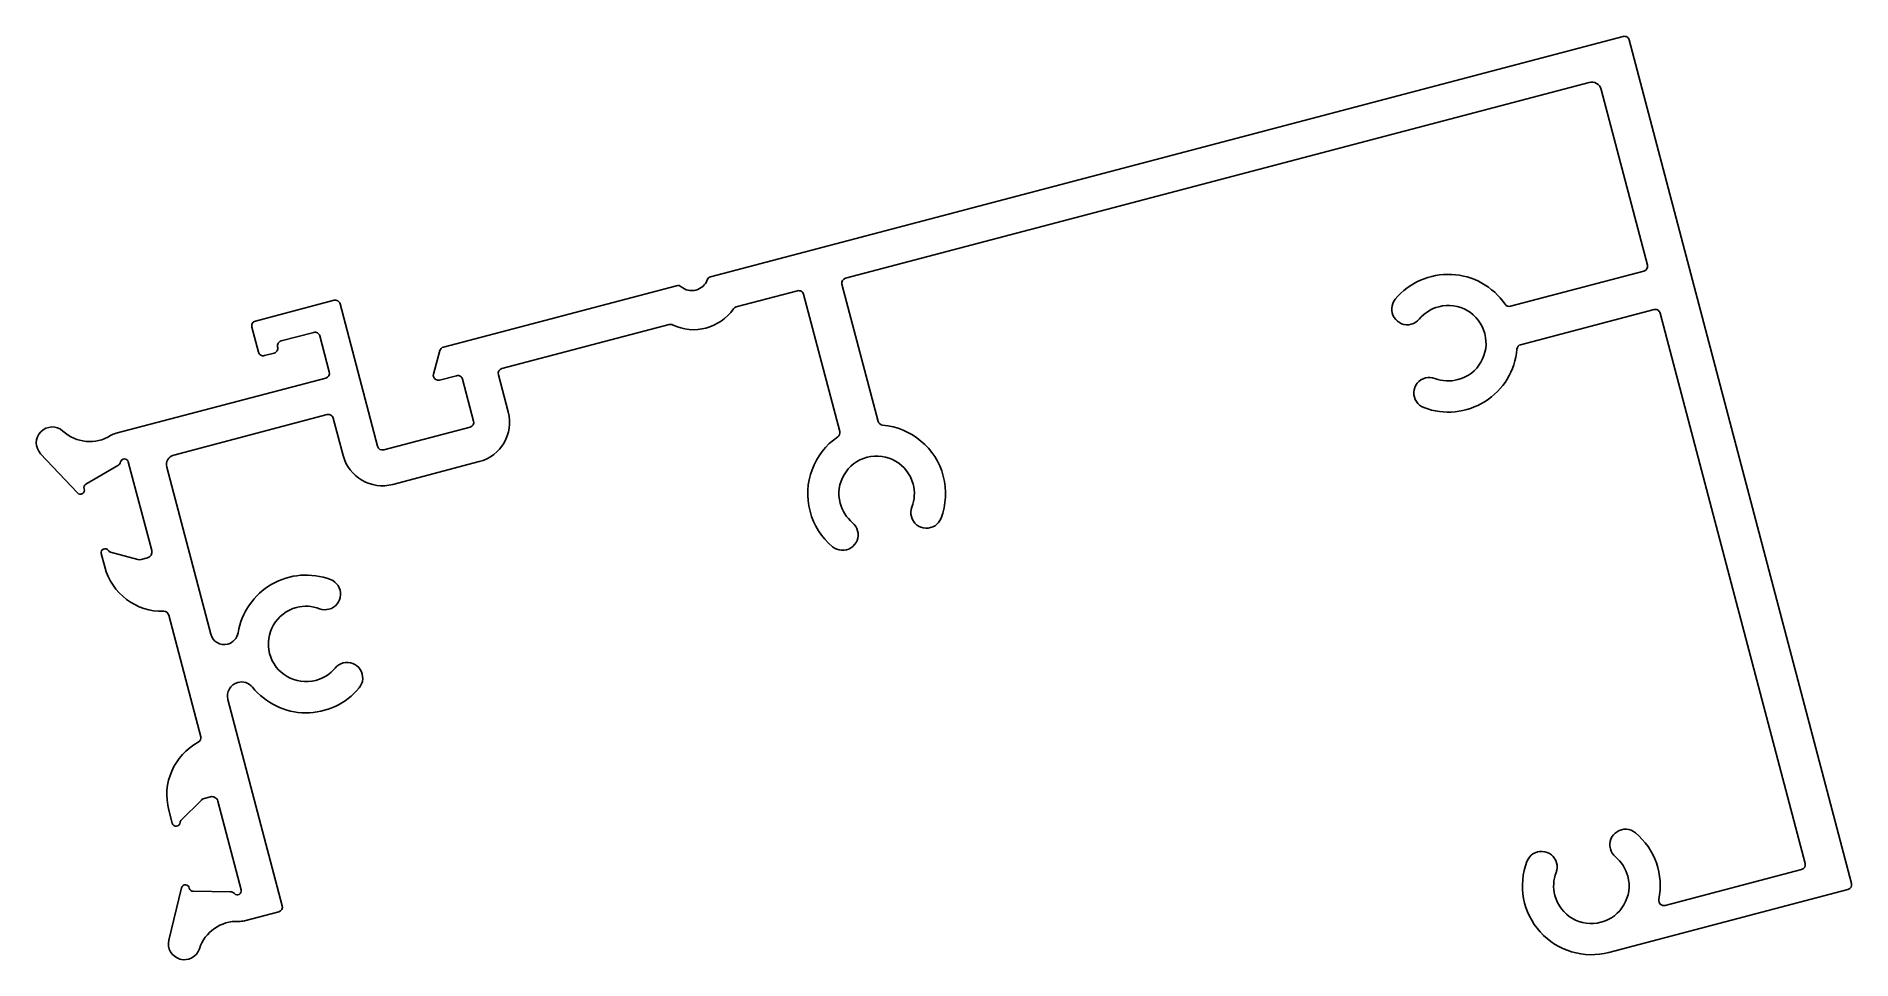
# Model space of a CAD drawing. Header units: inches. Extents: x -42.4 to 49, y -0.3 to 46.2.
import ezdxf

# ---------------------------------------------------------------- set-up
doc = ezdxf.new("R2010")
doc.units = ezdxf.units.IN
doc.header["$MEASUREMENT"] = 0
doc.layers.add('1', color=7, linetype='Continuous')
doc.layers.add('CLIP', color=7, linetype='Continuous')

msp = doc.modelspace()

# ---------------------------------------------------------------- linework, layer by layer
at = {"layer": '1', "color": 7, "linetype": 'Continuous'}
for centre, radius, start, end in [((-8.376, 33.853), 0.254, 104.76, 160.23634), ((-10.088, 33.402), 0.254, 49.28366, 104.76), ((-20.614, 26.764), 2.05, 284.76, 14.76), ((-24.965, 25.617), 2.05, 194.76, 284.76), ((-32.931, 16.275), 0.707, 194.76, 284.76), ((-32.931, 16.275), 0.707, 284.76, 350.63484), ((-32.061, 12.973), 0.707, 104.76, 194.76), ((-32.061, 12.973), 0.707, 38.885, 104.76)]:
    msp.add_arc(centre, radius, start, end, dxfattribs=at)
at = {"layer": 'CLIP', "color": 7, "linetype": 'Continuous'}
for p, q in [((37.511, 46.205), (-8.441, 34.098)), ((49.012, 3.531), (37.816, 46.027)), ((-1.648, 34.027), (35.794, 43.891)), ((36.405, 43.535), (38.737, 34.684)), ((38.558, 34.378), (31.842, 32.609)), ((-27.404, 32.91), (-31.364, 31.867)), ((-10.152, 33.647), (-21.895, 30.554)), ((-7.147, 32.578), (-4.066, 33.39)), ((-3.76, 33.212), (-1.939, 26.298)), ((-0.005, 26.807), (-1.826, 33.721)), ((-25.207, 25.553), (-27.098, 32.732)), ((-7.288, 32.479), (-7.288, 32.479)), ((32.351, 30.675), (39.068, 32.444)), ((39.373, 32.266), (43.123, 18.035)), ((-31.542, 31.561), (-31.211, 30.304)), ((-30.065, 30.864), (-28.426, 31.296)), ((-28.121, 31.118), (-27.641, 29.298)), ((-18.948, 29.469), (-10.529, 31.687)), ((-30.905, 30.126), (-30.422, 30.253)), ((-22.072, 30.378), (-22.395, 29.193)), ((-27.82, 28.993), (-38.381, 26.21)), ((-22.09, 28.886), (-21.233, 29.112)), ((-20.927, 28.934), (-20.372, 26.827)), ((-18.631, 27.286), (-19.126, 29.163)), ((-35.474, 25.115), (-27.748, 27.15)), ((-27.442, 26.972), (-26.948, 25.095)), ((-20.55, 26.522), (-24.902, 25.375)), ((-42.179, 25.179), (-40.323, 23.203)), ((-37.762, 24.772), (-36.584, 20.298)), ((-24.443, 23.635), (-20.092, 24.781)), ((-39.9, 23.646), (-38.291, 24.579)), ((-33.615, 16.095), (-35.83, 24.504)), ((-39.128, 20.145), (-38.952, 19.475)), ((-37.275, 19.847), (-38.654, 20.223)), ((-36.797, 19.932), (-37.12, 19.846)), ((43.123, 18.035), (46.678, 4.54)), ((-35.977, 17.24), (-35.977, 17.24)), ((-35.729, 17.054), (-34.114, 10.923)), ((-30.009, 2.408), (-32.745, 12.793)), ((-35.097, 6.724), (-34.083, 7.73)), ((-33.948, 7.807), (-33.625, 7.892)), ((-33.259, 7.679), (-32.08, 3.205)), ((-35.725, 7.228), (-35.549, 6.558)), ((46.5, 4.234), (39.62, 2.422)), ((-35.081, 3.309), (-35.722, 0.674)), ((-32.635, 3.112), (-34.495, 3.131)), ((36.796, 0.054), (48.834, 3.226)), ((-31.909, 1.648), (-30.187, 2.102))]:
    msp.add_line(p, q, dxfattribs=at)
for centre, radius, start, end in [((37.575, 45.963), 0.25, 14.76, 104.76), ((35.921, 43.408), 0.5, 14.76, 104.76), ((-9.387, 34.216), 0.82, 229.28366, 340.23634), ((-1.585, 33.785), 0.25, 104.76, 194.76), ((28.708, 30.749), 3.47, 34.39459, 140.29309), ((38.495, 34.62), 0.25, 284.76, 14.76), ((-27.34, 32.668), 0.25, 14.75996, 104.76004), ((-4.002, 33.148), 0.25, 14.76, 104.76), ((26.643, 32.464), 0.785, 140.29306, 284.76), ((-9.298, 33.88), 2.45, 244.38621, 325.13379), ((-7.083, 32.336), 0.25, 104.76, 145.13379), ((28.708, 30.749), 1.9, 104.76, 140.29306), ((28.708, 30.749), 1.9, 284.76, 104.76), ((31.778, 32.851), 0.25, 214.39459, 284.76), ((39.132, 32.203), 0.25, 14.76, 104.76), ((-31.3, 31.625), 0.25, 104.75996, 194.76004), ((-28.363, 31.054), 0.25, 14.75996, 104.76004), ((-10.466, 31.445), 0.25, 64.38621, 104.76), ((26.643, 32.464), 0.785, 284.76, 320.29306), ((-30.969, 30.368), 0.25, 194.75996, 284.76004), ((-30.485, 30.495), 0.25, 284.75996, 14.76004), ((-30.002, 30.623), 0.25, 104.75996, 194.76004), ((-21.831, 30.312), 0.25, 104.76, 164.75998), ((28.708, 30.749), 3.47, 249.2269, 355.12527), ((32.415, 30.433), 0.25, 104.76, 175.12527), ((-27.883, 29.235), 0.25, 284.76, 14.76), ((-18.884, 29.227), 0.25, 104.76, 194.76), ((-22.154, 29.128), 0.25, 164.75998, 194.76), ((-22.154, 29.128), 0.25, 194.76, 284.75994), ((-21.169, 28.87), 0.25, 14.75996, 104.76004), ((27.756, 28.239), 0.785, 104.76, 249.22694), ((27.756, 28.239), 0.785, 69.22694, 104.76), ((28.708, 30.749), 1.9, 249.22694, 284.76), ((-41.595, 25.727), 0.8, 47.56616, 223.19642), ((-27.684, 26.908), 0.25, 14.76, 104.76), ((-20.614, 26.764), 0.25, 284.76, 14.76), ((0.237, 26.871), 0.25, 194.76, 265.12527), ((-0.079, 23.165), 3.47, 14.76, 85.12527), ((-39.706, 27.793), 2, 227.56616, 301.78886), ((-38.126, 25.243), 1, 104.76, 121.78886), ((-0.079, 23.165), 3.47, 124.39459, 194.76), ((-2.181, 26.234), 0.25, 304.39459, 14.76), ((-38.442, 24.839), 0.3, 300.11742, 346.36102), ((-37.956, 24.721), 0.2, 14.76, 166.36102), ((-35.347, 24.631), 0.5, 104.76, 194.76), ((-24.965, 25.617), 0.25, 194.76, 284.76), ((-0.079, 23.165), 1.9, 14.76, 194.76), ((-0.079, 23.165), 3.47, 339.2269, 14.76), ((-40.177, 23.34), 0.2, 223.19642, 19.4491), ((-39.8, 23.473), 0.2, 120.11742, 199.4491), ((-0.079, 23.165), 1.9, 339.22694, 14.76), ((-0.079, 23.165), 3.47, 194.76, 230.29309), ((-0.079, 23.165), 1.9, 194.76, 230.29306), ((2.431, 22.212), 0.785, 159.22694, 194.76), ((2.431, 22.212), 0.785, 194.76, 339.22694), ((-1.795, 21.099), 0.785, 230.29306, 14.76), ((-1.795, 21.099), 0.785, 14.76, 50.29306), ((-38.935, 20.196), 0.2, 33.35039, 194.76), ((-38.601, 20.416), 0.2, 213.35039, 254.75998), ((-36.874, 20.222), 0.3, 284.76, 14.76), ((-36.051, 20.239), 3, 194.76005, 271.41757), ((-37.197, 20.137), 0.3, 254.75998, 284.76), ((-28.809, 15.595), 3.47, 69.2269, 170.63484), ((-27.857, 18.106), 0.785, 284.76, 69.22694), ((-28.809, 15.595), 1.9, 104.76, 284.76), ((-28.809, 15.595), 1.9, 69.22694, 104.76), ((-27.857, 18.106), 0.785, 249.22694, 284.76), ((-35.971, 16.99), 0.25, 14.76, 91.41757), ((-26.743, 13.88), 0.785, 104.76, 140.29306), ((-26.743, 13.88), 0.785, 320.29306, 104.76), ((-28.809, 15.595), 1.9, 284.76, 320.29306), ((-28.809, 15.595), 3.47, 218.885, 320.29309), ((-32.824, 7.992), 3, 118.10243, 194.75995), ((-34.355, 10.859), 0.25, 298.10243, 14.76), ((-33.872, 7.517), 0.3, 104.76, 134.76002), ((-33.549, 7.602), 0.3, 14.76, 104.76), ((-35.355, 6.609), 0.2, 194.76, 356.16961), ((-34.956, 6.582), 0.2, 134.76002, 176.16961), ((37.627, 5.475), 0.785, 50.29306, 194.76), ((35.911, 3.409), 3.47, 348.42957, 50.2931), ((35.911, 3.409), 3.47, 159.22691, 284.76005), ((33.401, 4.362), 0.785, 14.76, 159.22694), ((37.627, 5.475), 0.785, 194.76, 230.29306), ((35.911, 3.409), 1.9, 14.76, 50.29306), ((35.911, 3.409), 1.9, 159.22694, 194.76), ((35.911, 3.409), 1.9, 194.76, 14.76), ((33.401, 4.362), 0.785, 339.22694, 14.76), ((46.437, 4.476), 0.25, 284.76, 14.76), ((-34.887, 3.261), 0.2, 10.0709, 166.32358), ((-34.493, 3.331), 0.2, 190.0709, 269.40258), ((-32.638, 2.812), 0.3, 43.15898, 89.40258), ((-32.274, 3.154), 0.2, 223.15898, 14.76), ((48.771, 3.467), 0.25, 284.76, 14.76), ((-30.25, 2.344), 0.25, 284.76, 14.76), ((39.556, 2.663), 0.25, 168.42957, 284.76), ((-32.283, -0.382), 2, 87.73114, 161.95384), ((-32.164, 2.615), 1, 267.73114, 284.76), ((-34.945, 0.485), 0.8, 166.32358, 341.95384)]:
    msp.add_arc(centre, radius, start, end, dxfattribs=at)

doc.saveas('drawing.dxf')
